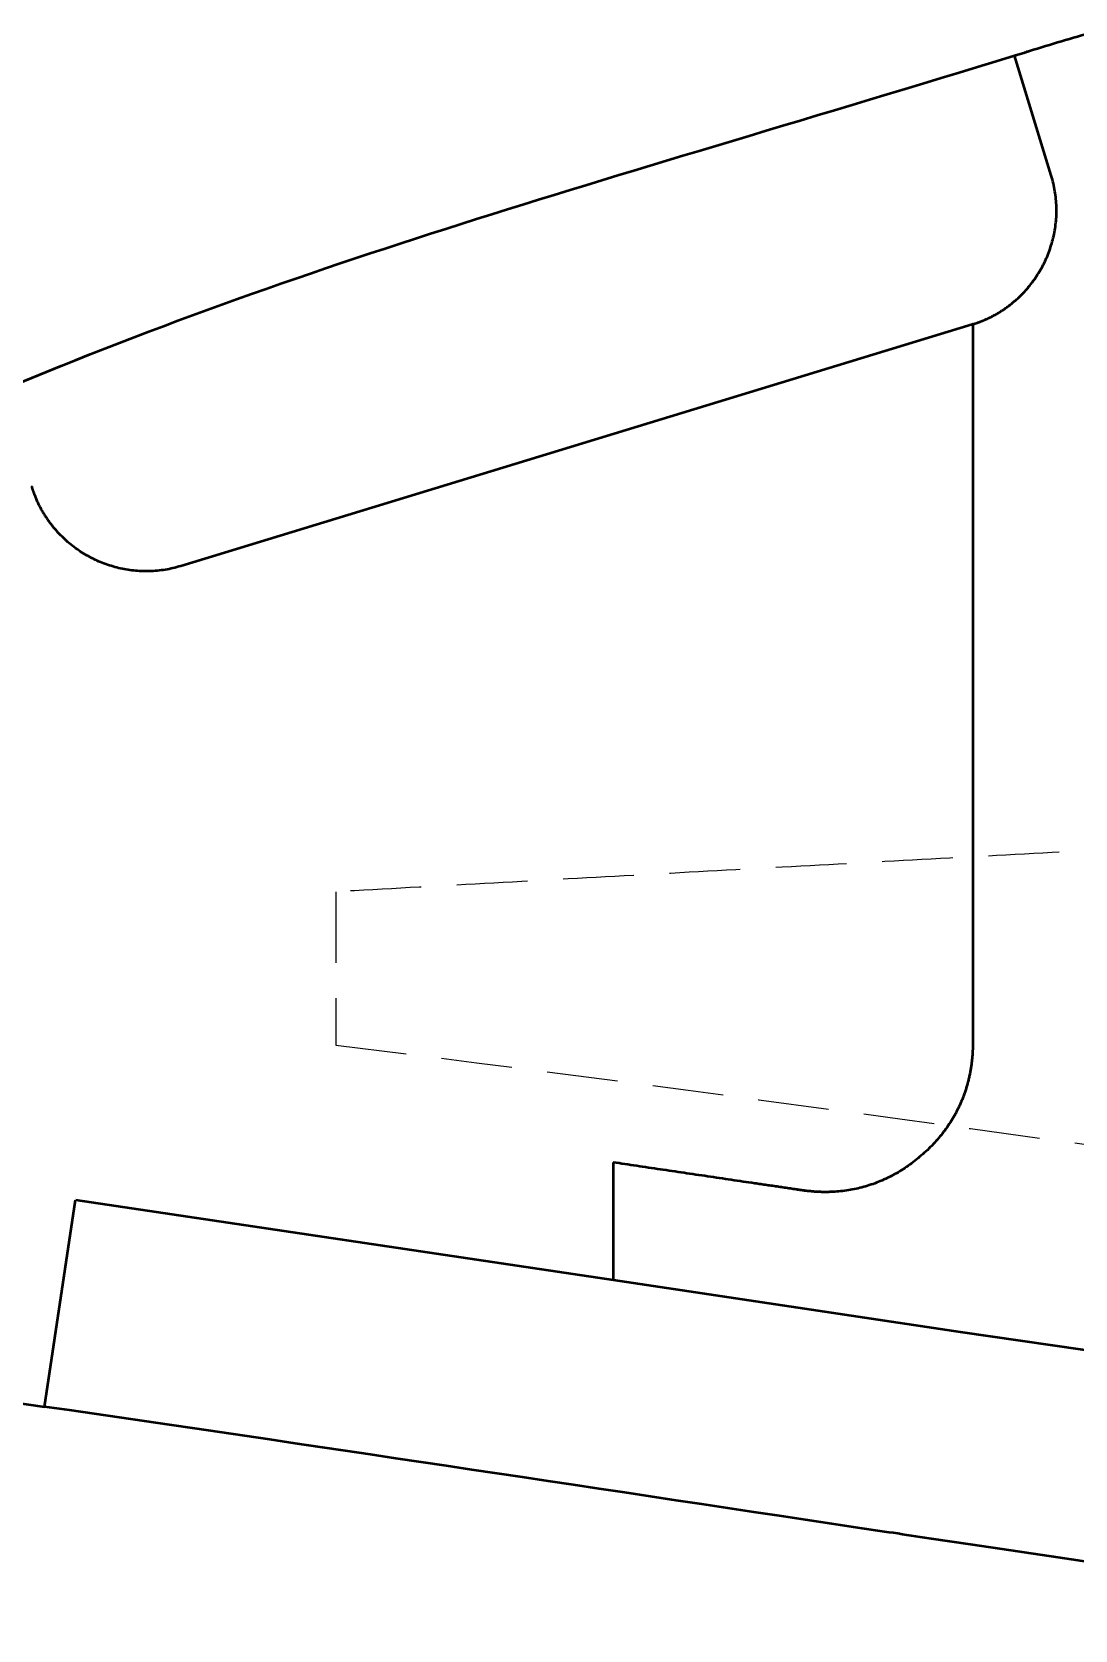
# Model space of a CAD drawing. Header units: millimetres. Extents: x 0 to 420, y 0 to 297.
# Drawn here: x 97.8 to 132.8, y 81.9 to 135.5 of the extents above; entities that cross this region are included whole.
import ezdxf

# ---------------------------------------------------------------- set-up
doc = ezdxf.new("R2010")
doc.units = ezdxf.units.MM
doc.header["$LTSCALE"] = 0.75
doc.linetypes.add('HIDDEN2', pattern=[4.7625, 3.175, -1.5875])
doc.layers.add('Sichtbar', color=7, linetype='Continuous', lineweight=50)
doc.layers.add('Verdeckt', color=7, linetype='HIDDEN2', lineweight=25)

msp = doc.modelspace()

# ---------------------------------------------------------------- linework, layer by layer
at = {"layer": 'Sichtbar', "extrusion": (-1e-16, -1, 2.967e-13)}
for p, q in [((131.968, 130.668, 12.006), (130.738, 134.697, 12.006)), ((129.31, 125.674, 14.506), (102.769, 117.57, 14.506)), ((129.337, 125.682, 14.506), (129.334, 101.577, 14.506)), ((117.269, 97.567, 14.506), (117.268, 93.623, 14.506)), ((98.199, 89.373, 14.506), (99.234, 96.311, 14.506)), ((99.234, 96.311, 14.506), (117.268, 93.623, 14.506)), ((117.268, 93.623, 12.006), (128.906, 91.888, 12.006)), ((128.906, 91.888, 12.006), (128.906, 91.888, 12.006)), ((128.906, 91.888, 12.006), (149.864, 88.832, 12.006))]:
    msp.add_line(p, q, dxfattribs=at)
at = {"layer": 'Sichtbar'}
for points in [[(131.237, 134.85, 12.006), (131.948, 135.079, 12.006), (132.666, 135.291, 12.006), (133.388, 135.487, 12.006)], [(96.785, 123.471, 4.506), (107.289, 127.916, 4.506), (117.368, 130.597, 4.506), (130.738, 134.697, 4.506)], [(81.312, 91.693, 14.506), (86.804, 90.986, 14.506), (92.44, 90.203, 14.506), (98.199, 89.373, 14.506)], [(125.478, 85.315, 7.006), (116.115, 86.719, 7.006), (107.138, 88.084, 7.006), (98.199, 89.373, 7.006)], [(127.873, 84.957, 7.006), (127.071, 85.077, 7.006), (126.273, 85.196, 7.006), (125.478, 85.315, 7.006)]]:
    msp.add_open_spline(points, degree=3, dxfattribs=at)
for points, knots in [([(130.738, 134.697, 12.006), (130.749, 134.7, 12.006), (130.787, 134.712, 12.006), (130.85, 134.731, 12.006), (130.927, 134.755, 12.006), (131.005, 134.778, 12.006), (131.069, 134.798, 12.006), (131.121, 134.814, 12.006), (131.153, 134.824, 12.006), (131.179, 134.832, 12.006), (131.198, 134.838, 12.006), (131.214, 134.843, 12.006), (131.226, 134.846, 12.006), (131.232, 134.848, 12.006), (131.235, 134.849, 12.006), (131.237, 134.85, 12.006)], [-0.1044472, -0.1044472, -0.1044472, -0.1044472, -0.0970691, -0.0809294, -0.0647744, -0.0486039, -0.0324179, -0.0243191, -0.0162165, -0.0121637, -0.0081099, -0.0040552, -0.0020275, -0.0010135, 0, 0, 0, 0]), ([(129.337, 125.682, 12.006), (129.337, 125.683, 12.006), (129.339, 125.683, 12.006), (129.343, 125.684, 12.006), (129.347, 125.686, 12.006), (129.352, 125.687, 12.006), (129.359, 125.689, 12.006), (129.367, 125.692, 12.006), (129.376, 125.695, 12.006), (129.384, 125.697, 12.006), (129.395, 125.701, 12.006), (129.408, 125.705, 12.006), (129.424, 125.711, 12.006), (129.441, 125.716, 12.006), (129.457, 125.722, 12.006), (129.473, 125.727, 12.006), (129.489, 125.733, 12.006), (129.51, 125.741, 12.006), (129.537, 125.751, 12.006), (129.569, 125.763, 12.006), (129.6, 125.775, 12.006), (129.632, 125.787, 12.006), (129.663, 125.8, 12.006), (129.704, 125.817, 12.006), (129.756, 125.839, 12.006), (129.817, 125.867, 12.006), (129.878, 125.895, 12.006), (129.938, 125.925, 12.006), (129.997, 125.955, 12.006), (130.075, 125.997, 12.006), (130.171, 126.051, 12.006), (130.283, 126.12, 12.006), (130.393, 126.193, 12.006), (130.5, 126.268, 12.006), (130.604, 126.347, 12.006), (130.738, 126.456, 12.006), (130.899, 126.6, 12.006), (131.08, 126.784, 12.006), (131.248, 126.98, 12.006), (131.403, 127.184, 12.006), (131.545, 127.399, 12.006), (131.672, 127.621, 12.006), (131.786, 127.851, 12.006), (131.884, 128.088, 12.006), (131.967, 128.331, 12.006), (132.035, 128.58, 12.006), (132.087, 128.833, 12.006), (132.123, 129.09, 12.006), (132.142, 129.35, 12.006), (132.143, 129.612, 12.006), (132.127, 129.876, 12.006), (132.094, 130.141, 12.006), (132.041, 130.406, 12.006), (131.994, 130.581, 12.006), (131.968, 130.668, 12.006)], [0.005579, 0.005579, 0.005579, 0.005579, 0.006017, 0.006876, 0.007734, 0.008593, 0.010309, 0.012024, 0.013738, 0.015452, 0.017165, 0.020589, 0.024009, 0.027426, 0.030841, 0.034252, 0.03766, 0.041065, 0.047867, 0.054658, 0.061437, 0.068206, 0.074964, 0.081711, 0.095174, 0.108599, 0.121986, 0.135337, 0.148653, 0.161937, 0.188412, 0.214773, 0.241032, 0.267198, 0.293282, 0.319291, 0.371112, 0.422728, 0.474188, 0.525538, 0.576817, 0.628061, 0.679304, 0.730583, 0.781932, 0.833391, 0.885005, 0.936823, 0.988905, 1.041319, 1.094141, 1.147462, 1.201383, 1.256019, 1.256019, 1.256019, 1.256019]), ([(129.337, 125.682, 14.506), (129.336, 125.682, 14.506), (129.334, 125.681, 14.506), (129.331, 125.68, 14.506), (129.327, 125.679, 14.506), (129.324, 125.678, 14.506), (129.322, 125.678, 14.506), (129.32, 125.677, 14.506), (129.319, 125.677, 14.506), (129.317, 125.676, 14.506), (129.316, 125.676, 14.506), (129.315, 125.676, 14.506), (129.314, 125.675, 14.506), (129.313, 125.675, 14.506), (129.313, 125.675, 14.506), (129.312, 125.675, 14.506), (129.312, 125.675, 14.506), (129.311, 125.674, 14.506), (129.311, 125.674, 14.506), (129.311, 125.674, 14.506), (129.311, 125.674, 14.506), (129.31, 125.674, 14.506), (129.31, 125.674, 14.506), (129.31, 125.674, 14.506), (129.31, 125.674, 14.506), (129.31, 125.674, 14.506), (129.31, 125.674, 14.506), (129.31, 125.674, 14.506), (129.31, 125.674, 14.506), (129.31, 125.674, 14.506)], [-0.005578891, -0.005578891, -0.005578891, -0.005578891, -0.005157965, -0.004298809, -0.00343945, -0.003009694, -0.002579887, -0.002150029, -0.001720119, -0.001505145, -0.001290159, -0.001075159, -0.000860147, -0.000645122, -0.000537604, -0.000430084, -0.00032256, -0.000268797, -0.000215033, -0.000161268, -0.000107503, -0.00008062, -0.000053736, -0.000040295, -0.000026853, -0.000013411, -0.00000669, -0.000001649, 0, 0, 0, 0]), ([(102.769, 117.57, 14.506), (102.682, 117.544, 14.506), (102.507, 117.497, 14.506), (102.243, 117.444, 14.506), (101.978, 117.411, 14.506), (101.714, 117.395, 14.506), (101.451, 117.396, 14.506), (101.191, 117.415, 14.506), (100.934, 117.451, 14.506), (100.681, 117.503, 14.506), (100.433, 117.571, 14.506), (100.19, 117.654, 14.506), (99.953, 117.752, 14.506), (99.723, 117.866, 14.506), (99.5, 117.993, 14.506), (99.286, 118.135, 14.506), (99.081, 118.29, 14.506), (98.886, 118.458, 14.506), (98.733, 118.609, 14.506), (98.615, 118.735, 14.506), (98.53, 118.833, 14.506), (98.448, 118.934, 14.506), (98.37, 119.038, 14.506), (98.294, 119.145, 14.506), (98.222, 119.255, 14.506), (98.164, 119.348, 14.506), (98.12, 119.425, 14.506), (98.088, 119.483, 14.506), (98.057, 119.541, 14.506), (98.026, 119.6, 14.506), (97.997, 119.66, 14.506), (97.968, 119.721, 14.506), (97.941, 119.782, 14.506), (97.919, 119.834, 14.506), (97.901, 119.875, 14.506), (97.889, 119.906, 14.506), (97.876, 119.938, 14.506), (97.864, 119.969, 14.506), (97.852, 120.001, 14.506), (97.842, 120.028, 14.506), (97.835, 120.049, 14.506), (97.829, 120.065, 14.506), (97.823, 120.081, 14.506), (97.818, 120.097, 14.506), (97.812, 120.114, 14.506), (97.807, 120.13, 14.506), (97.802, 120.143, 14.506), (97.799, 120.154, 14.506), (97.796, 120.162, 14.506), (97.793, 120.171, 14.506), (97.791, 120.179, 14.506), (97.789, 120.186, 14.506), (97.787, 120.191, 14.506), (97.786, 120.195, 14.506), (97.784, 120.199, 14.506), (97.783, 120.203, 14.506), (97.782, 120.207, 14.506), (97.781, 120.211, 14.506), (97.78, 120.214, 14.506), (97.779, 120.216, 14.506), (97.779, 120.218, 14.506), (97.778, 120.219, 14.506), (97.778, 120.221, 14.506), (97.777, 120.222, 14.506), (97.777, 120.223, 14.506), (97.777, 120.224, 14.506), (97.777, 120.225, 14.506), (97.776, 120.225, 14.506), (97.776, 120.226, 14.506), (97.776, 120.226, 14.506), (97.776, 120.227, 14.506), (97.776, 120.227, 14.506), (97.776, 120.227, 14.506), (97.776, 120.227, 14.506), (97.776, 120.228, 14.506), (97.776, 120.228, 14.506), (97.776, 120.228, 14.506), (97.776, 120.228, 14.506), (97.776, 120.228, 14.506), (97.776, 120.228, 14.506), (97.776, 120.228, 14.506), (97.776, 120.228, 14.506), (97.776, 120.228, 14.506)], [-1.25605, -1.25605, -1.25605, -1.25605, -1.201423, -1.14751, -1.094194, -1.041376, -0.988965, -0.936884, -0.885066, -0.833451, -0.781991, -0.730639, -0.679357, -0.62811, -0.576862, -0.525579, -0.474225, -0.42276, -0.371141, -0.345254, -0.319309, -0.293298, -0.267213, -0.241044, -0.214784, -0.188421, -0.175198, -0.161944, -0.14866, -0.135342, -0.121991, -0.108603, -0.095178, -0.081714, -0.074966, -0.068208, -0.06144, -0.05466, -0.047869, -0.041067, -0.037662, -0.034253, -0.030842, -0.027427, -0.02401, -0.020589, -0.017166, -0.015453, -0.013739, -0.012024, -0.010309, -0.008593, -0.007734, -0.006876, -0.006017, -0.005158, -0.004299, -0.00344, -0.00301, -0.00258, -0.00215, -0.00172, -0.001505, -0.00129, -0.001075, -0.00086, -0.000645, -0.000538, -0.00043, -0.000323, -0.000269, -0.000215, -0.000161, -0.000108, -0.000081, -0.000054, -0.00004, -0.000027, -0.000013, -0.000007, -0.000002, 0, 0, 0, 0]), ([(129.334, 101.577, 14.506), (129.334, 101.577, 14.506), (129.334, 101.577, 14.506), (129.334, 101.577, 14.506), (129.334, 101.577, 14.506), (129.334, 101.577, 14.506), (129.334, 101.577, 14.506), (129.334, 101.576, 14.506), (129.334, 101.576, 14.506), (129.334, 101.575, 14.506), (129.334, 101.575, 14.506), (129.334, 101.574, 14.506), (129.334, 101.573, 14.506), (129.334, 101.572, 14.506), (129.334, 101.57, 14.506), (129.334, 101.569, 14.506), (129.334, 101.566, 14.506), (129.334, 101.564, 14.506), (129.334, 101.562, 14.506), (129.334, 101.559, 14.506), (129.334, 101.555, 14.506), (129.334, 101.551, 14.506), (129.334, 101.547, 14.506), (129.334, 101.541, 14.506), (129.334, 101.533, 14.506), (129.334, 101.525, 14.506), (129.334, 101.516, 14.506), (129.334, 101.507, 14.506), (129.334, 101.498, 14.506), (129.333, 101.487, 14.506), (129.333, 101.472, 14.506), (129.333, 101.454, 14.506), (129.332, 101.437, 14.506), (129.332, 101.42, 14.506), (129.331, 101.396, 14.506), (129.33, 101.367, 14.506), (129.329, 101.333, 14.506), (129.327, 101.298, 14.506), (129.325, 101.263, 14.506), (129.323, 101.229, 14.506), (129.321, 101.194, 14.506), (129.318, 101.149, 14.506), (129.313, 101.092, 14.506), (129.307, 101.023, 14.506), (129.299, 100.956, 14.506), (129.291, 100.888, 14.506), (129.282, 100.821, 14.506), (129.269, 100.732, 14.506), (129.25, 100.622, 14.506), (129.224, 100.49, 14.506), (129.195, 100.36, 14.506), (129.162, 100.232, 14.506), (129.126, 100.105, 14.506), (129.087, 99.979, 14.506), (129.044, 99.855, 14.506), (128.983, 99.691, 14.506), (128.898, 99.49, 14.506), (128.782, 99.255, 14.506), (128.653, 99.026, 14.506), (128.511, 98.803, 14.506), (128.355, 98.587, 14.506), (128.187, 98.378, 14.506), (128.005, 98.176, 14.506), (127.811, 97.98, 14.506), (127.605, 97.793, 14.506), (127.39, 97.616, 14.506), (127.169, 97.452, 14.506), (126.942, 97.302, 14.506), (126.711, 97.166, 14.506), (126.474, 97.043, 14.506), (126.233, 96.935, 14.506), (125.988, 96.84, 14.506), (125.739, 96.76, 14.506), (125.485, 96.694, 14.506), (125.227, 96.642, 14.506), (124.966, 96.604, 14.506), (124.746, 96.584, 14.506), (124.568, 96.575, 14.506), (124.433, 96.573, 14.506), (124.298, 96.573, 14.506), (124.162, 96.577, 14.506), (124.048, 96.584, 14.506), (123.957, 96.591, 14.506), (123.888, 96.597, 14.506), (123.818, 96.604, 14.506), (123.761, 96.611, 14.506), (123.715, 96.616, 14.506), (123.68, 96.621, 14.506), (123.651, 96.625, 14.506), (123.628, 96.628, 14.506), (123.608, 96.631, 14.506), (123.585, 96.634, 14.506), (123.552, 96.639, 14.506), (123.511, 96.645, 14.506), (123.462, 96.652, 14.506), (123.396, 96.662, 14.506), (123.313, 96.674, 14.506), (123.214, 96.689, 14.506), (123.115, 96.703, 14.506), (122.983, 96.722, 14.506), (122.818, 96.747, 14.506), (122.619, 96.776, 14.506), (122.421, 96.805, 14.506), (122.223, 96.834, 14.506), (121.959, 96.873, 14.506), (121.628, 96.921, 14.506), (121.232, 96.98, 14.506), (120.836, 97.038, 14.506), (120.439, 97.097, 14.506), (120.043, 97.155, 14.506), (119.515, 97.233, 14.506), (118.854, 97.331, 14.506), (118.061, 97.449, 14.506), (117.533, 97.528, 14.506), (117.269, 97.567, 14.506)], [0, 0, 0, 0, 0.000014, 0.000027, 0.000055, 0.00011, 0.000165, 0.00022, 0.00033, 0.000441, 0.000551, 0.000661, 0.000881, 0.001101, 0.001322, 0.001762, 0.002203, 0.002643, 0.003083, 0.003523, 0.004404, 0.005284, 0.006164, 0.007043, 0.008802, 0.010559, 0.012316, 0.014071, 0.015826, 0.01758, 0.021085, 0.024586, 0.028083, 0.031577, 0.035067, 0.042037, 0.048993, 0.055934, 0.062863, 0.069777, 0.076679, 0.083568, 0.097307, 0.110997, 0.124639, 0.138236, 0.15179, 0.165301, 0.192206, 0.218965, 0.245596, 0.272113, 0.298532, 0.32487, 0.351142, 0.377365, 0.429724, 0.482083, 0.534573, 0.587325, 0.640468, 0.694128, 0.748427, 0.803484, 0.859414, 0.915344, 0.970403, 1.024704, 1.078366, 1.131513, 1.184269, 1.236764, 1.289127, 1.341489, 1.393981, 1.446733, 1.499873, 1.52663, 1.553531, 1.58059, 1.607823, 1.635244, 1.64903, 1.662868, 1.676761, 1.690709, 1.697705, 1.704715, 1.71174, 1.715258, 1.71878, 1.723787, 1.728793, 1.738807, 1.74882, 1.758833, 1.77886, 1.798888, 1.818916, 1.838944, 1.879001, 1.919059, 1.959118, 1.999179, 2.03924, 2.119365, 2.199493, 2.279623, 2.359754, 2.439887, 2.520021, 2.680287, 2.84055, 3.000803, 3.000803, 3.000803, 3.000803])]:
    msp.add_open_spline(points, degree=3, knots=knots, dxfattribs=at)
at = {"layer": 'Sichtbar', "extrusion": (-1.1378e-12, -8.1036e-12, -1)}
msp.add_open_spline([(148.978, 81.881, 7.006), (141.994, 82.862, 7.006), (135.268, 83.851, 7.006), (127.873, 84.957, 7.006)], degree=3, dxfattribs=at)
at = {"layer": 'Verdeckt', "extrusion": (-1e-16, -1, 2.967e-13)}
msp.add_line((107.967, 106.647, -9.494), (107.967, 101.496, -9.494), dxfattribs=at)
at = {"layer": 'Verdeckt'}
msp.add_open_spline([(167.908, 109.746, -9.494), (167.906, 109.746, -9.494), (167.903, 109.746, -9.494), (167.896, 109.746, -9.494), (167.885, 109.745, -9.494), (167.869, 109.745, -9.494), (167.849, 109.744, -9.494), (167.823, 109.742, -9.494), (167.791, 109.741, -9.494), (167.739, 109.739, -9.494), (167.674, 109.736, -9.494), (167.596, 109.732, -9.494), (167.518, 109.729, -9.494), (167.414, 109.724, -9.494), (167.284, 109.719, -9.494), (167.128, 109.712, -9.494), (166.92, 109.702, -9.494), (166.66, 109.691, -9.494), (166.348, 109.677, -9.494), (166.036, 109.663, -9.494), (165.724, 109.649, -9.494), (165.308, 109.63, -9.494), (164.788, 109.607, -9.494), (164.164, 109.578, -9.494), (163.54, 109.55, -9.494), (162.708, 109.511, -9.494), (161.667, 109.463, -9.494), (160.419, 109.405, -9.494), (159.17, 109.346, -9.494), (157.922, 109.287, -9.494), (156.673, 109.227, -9.494), (155.008, 109.146, -9.494), (152.926, 109.044, -9.494), (150.428, 108.92, -9.494), (147.93, 108.795, -9.494), (145.431, 108.667, -9.494), (142.1, 108.495, -9.494), (137.935, 108.277, -9.494), (132.938, 108.011, -9.494), (127.941, 107.741, -9.494), (122.945, 107.469, -9.494), (117.951, 107.195, -9.494), (112.958, 106.921, -9.494), (109.631, 106.738, -9.494), (107.967, 106.647, -9.494)], degree=3, knots=[0, 0, 0, 0, 0.000975, 0.001951, 0.003902, 0.007805, 0.011708, 0.015611, 0.023417, 0.031223, 0.046835, 0.062447, 0.078059, 0.093671, 0.124896, 0.156122, 0.187348, 0.249802, 0.312258, 0.374716, 0.437176, 0.499638, 0.624568, 0.749507, 0.874453, 0.999407, 1.249337, 1.499295, 1.74928, 1.999291, 2.249326, 2.499384, 2.999562, 3.499815, 4.000129, 4.500495, 5.0009, 6.001783, 7.002684, 8.003511, 9.004169, 10.004564, 11.004602, 12.004189, 12.004189, 12.004189, 12.004189], dxfattribs=at)
msp.add_open_spline([(107.967, 101.496, -9.494), (120.553, 99.975, -9.494), (133.229, 98.125, -9.494), (145.805, 96.43, -9.494)], degree=3, dxfattribs=at)

doc.saveas('drawing.dxf')
